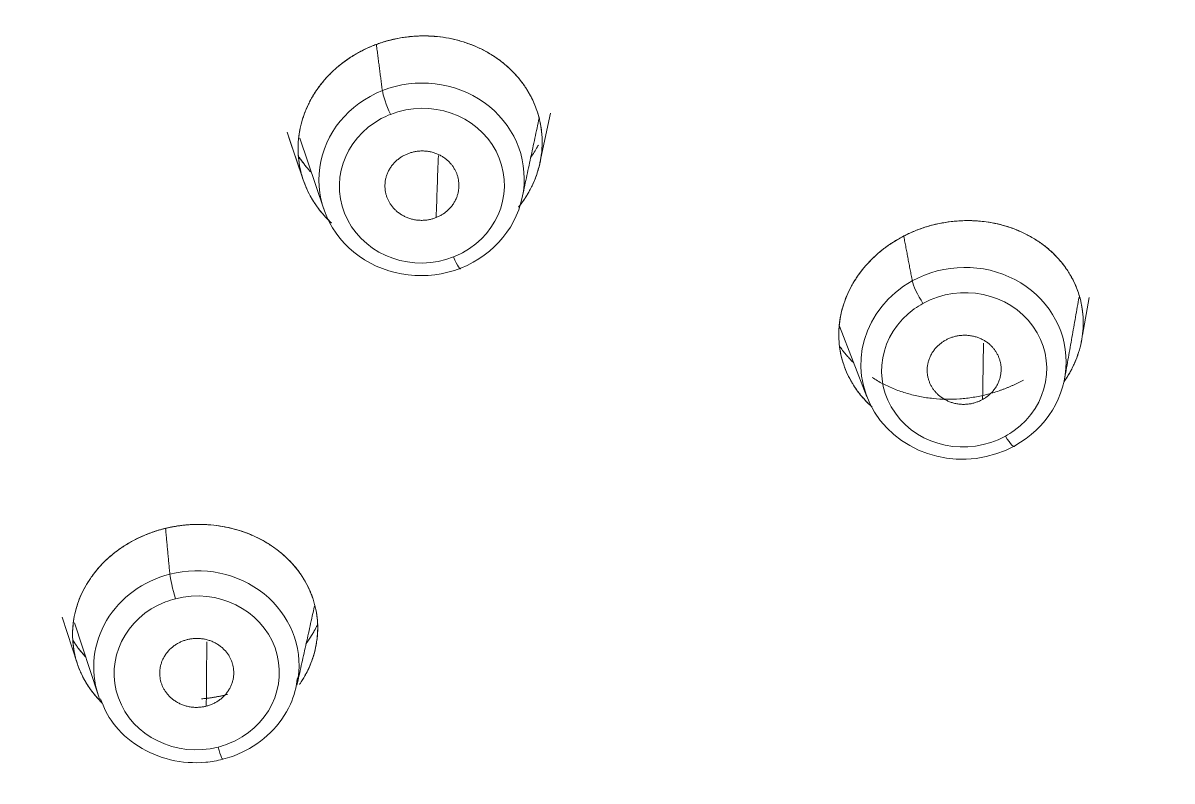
# Model space of a CAD drawing. Extents: x 6453 to 7582, y 0 to 827.
# Drawn here: x 6969.61 to 6986.68, y 449.03 to 460.3 of the extents above; entities that cross this region are included whole.
import ezdxf

# ---------------------------------------------------------------- set-up
doc = ezdxf.new("R2010")
doc.units = 0
doc.header["$LTSCALE"] = 30
doc.header["$MEASUREMENT"] = 0
doc.layers.add('1', color=7, linetype='CONTINUOUS')

msp = doc.modelspace()

# ---------------------------------------------------------------- linework, layer by layer
at = {"layer": '1', "color": 7, "linetype": 'Continuous', "lineweight": 18}
for p, q in [((6977.288, 458.219), (6977.445, 458.956)), ((6973.53, 458.674), (6973.771, 457.964)), ((6973.557, 458.596), (6973.771, 457.964)), ((6973.719, 458.584), (6974.075, 457.532)), ((6985.35, 455.657), (6985.449, 456.217)), ((6981.739, 455.793), (6982.146, 454.74)), ((6970.187, 451.467), (6970.412, 450.782)), ((6970.187, 451.467), (6970.412, 450.782)), ((6970.372, 451.385), (6970.724, 450.313))]:
    msp.add_line(p, q, dxfattribs=at)
for centre, major_axis, ratio, start_param, end_param in [((6959.952, 496.519), (-59.628, 0), 0.953717, 1.612136, 3.141593), ((6959.952, 496.519), (-59.628, 0), 0.953717, 1.612136, 3.132683), ((6975.529, 457.974), (1.523, 0.088), 0.93787, 5.050432, 8.192025), ((6975.529, 457.974), (-1.523, -0.088), 0.93787, 5.050432, 8.192025), ((6983.582, 455.24), (-1.519, -0.148), 0.933228, 2.002565, 5.144158), ((6983.582, 455.24), (-1.519, -0.148), 0.933228, 5.144158, 8.28575), ((6972.183, 450.737), (-1.524, -0.076), 0.931132, 2.889988, 2.966613), ((6972.183, 450.737), (-1.524, -0.076), 0.931132, 0.250117, 0.295768)]:
    msp.add_ellipse(centre, major_axis=major_axis, ratio=ratio, start_param=start_param, end_param=end_param, dxfattribs=at)
at = {"layer": '1', "color": 7, "linetype": 'Continuous', "lineweight": 13}
for centre, major_axis, ratio, start_param, end_param in [((6975.06, 459.044), (-0.11, 0.279), 0.115075, 0.427998, 1.906611), ((6975.534, 457.88), (1.224, 0.071), 0.93787, 5.173207, 8.192025), ((6975.534, 457.88), (1.224, 0.071), 0.93787, 1.908839, 2.031615), ((6975.534, 457.88), (1.224, 0.071), 0.93787, 2.031615, 5.050432), ((6975.534, 457.88), (1.224, 0.071), 0.93787, 5.050432, 5.173207), ((6975.997, 456.924), (-0.11, 0.279), 0.115075, 1.906611, 3.385224), ((6982.968, 456.236), (-0.145, 0.263), 0.150353, 0.433022, 1.907168), ((6983.591, 455.143), (1.222, 0.119), 0.933228, 5.270798, 8.28575), ((6983.591, 455.143), (-1.222, -0.119), 0.933228, 5.270798, 8.28575), ((6983.591, 455.143), (-1.222, -0.119), 0.933228, 5.144158, 5.270798), ((6983.591, 455.143), (1.222, 0.119), 0.933228, 5.144158, 5.270798), ((6984.193, 454.265), (0.145, -0.263), 0.150353, 5.048761, 6.522907), ((6972.183, 450.737), (-1.524, -0.076), 0.931132, 4.927458, 6.533303), ((6972.183, 450.737), (-1.524, -0.076), 0.931132, 2.966613, 4.927458), ((6971.866, 451.85), (-0.074, 0.291), 0.077828, 0.462094, 1.93624), ((6972.188, 450.639), (1.226, 0.061), 0.931132, 5.054098, 8.06905), ((6972.188, 450.639), (-1.226, -0.061), 0.931132, 5.054098, 8.06905), ((6972.188, 450.639), (-1.226, -0.061), 0.931132, 4.927458, 5.054098), ((6972.188, 450.639), (1.226, 0.061), 0.931132, 4.927458, 5.054098), ((6972.5, 449.645), (0.074, -0.291), 0.077828, 5.077833, 6.551979)]:
    msp.add_ellipse(centre, major_axis=major_axis, ratio=ratio, start_param=start_param, end_param=end_param, dxfattribs=at)
at = {"layer": '1', "color": 7, "linetype": 'Continuous', "lineweight": 18}
for points, knots in [([(6962.419, 439.668), (6962.999, 439.691), (6964.676, 439.78), (6967.443, 440.04), (6970.703, 440.52), (6973.93, 441.172), (6977.115, 441.992), (6980.248, 442.979), (6983.318, 444.129), (6986.318, 445.439), (6989.237, 446.905), (6992.067, 448.523), (6994.799, 450.287), (6997.425, 452.192), (6999.937, 454.232), (7002.327, 456.402), (7004.588, 458.694), (7006.713, 461.101), (7008.695, 463.617), (7010.529, 466.233), (7012.208, 468.942), (7013.729, 471.735), (7015.085, 474.604), (7016.274, 477.54), (7017.291, 480.534), (7018.133, 483.576), (7018.799, 486.659), (7019.284, 489.772), (7019.59, 492.905), (7019.713, 496.05), (7019.655, 499.196), (7019.414, 502.335), (7018.993, 505.456), (7018.391, 508.55), (7017.612, 511.608), (7016.657, 514.62), (7015.53, 517.578), (7014.233, 520.471), (7012.77, 523.292), (7011.147, 526.031), (7009.368, 528.681), (7007.439, 531.234), (7005.364, 533.681), (7003.152, 536.015), (7000.807, 538.229), (6998.339, 540.316), (6995.753, 542.27), (6993.058, 544.085), (6990.263, 545.755), (6987.375, 547.276), (6984.403, 548.643), (6981.357, 549.85), (6978.245, 550.896), (6975.078, 551.776), (6971.865, 552.489), (6968.616, 553.031), (6965.34, 553.401), (6962.047, 553.598), (6958.749, 553.622), (6955.453, 553.471), (6952.172, 553.148), (6948.914, 552.652), (6945.69, 551.986), (6942.51, 551.151), (6939.382, 550.149), (6936.317, 548.985), (6933.324, 547.661), (6930.413, 546.181), (6927.591, 544.551), (6924.868, 542.774), (6922.252, 540.857), (6919.75, 538.805), (6917.371, 536.624), (6915.122, 534.322), (6913.01, 531.904), (6911.04, 529.379), (6909.22, 526.755), (6907.554, 524.038), (6906.048, 521.238), (6904.706, 518.363), (6903.532, 515.422), (6902.531, 512.423), (6901.704, 509.377), (6901.055, 506.291), (6900.585, 503.176), (6900.295, 500.041), (6900.188, 496.896), (6900.263, 493.75), (6900.519, 490.612), (6900.956, 487.493), (6901.573, 484.402), (6902.368, 481.348), (6903.339, 478.34), (6904.481, 475.388), (6905.793, 472.5), (6907.27, 469.686), (6908.907, 466.954), (6910.699, 464.313), (6912.642, 461.769), (6914.729, 459.332), (6916.953, 457.008), (6919.309, 454.805), (6921.788, 452.73), (6924.384, 450.788), (6927.088, 448.985), (6929.892, 447.328), (6932.788, 445.82), (6935.766, 444.468), (6938.818, 443.274), (6941.935, 442.243), (6945.107, 441.377), (6948.323, 440.68), (6951.575, 440.153), (6954.634, 439.822), (6956.606, 439.702), (6957.484, 439.668)], [0, 0, 0, 0, 0.004702, 0.013606, 0.022511, 0.031416, 0.040321, 0.049226, 0.058131, 0.067035, 0.07594, 0.084844, 0.093748, 0.102652, 0.111556, 0.120459, 0.129362, 0.138265, 0.147168, 0.15607, 0.164972, 0.173874, 0.182775, 0.191676, 0.200577, 0.209478, 0.218378, 0.227279, 0.236179, 0.245079, 0.253978, 0.262878, 0.271778, 0.280678, 0.289578, 0.298478, 0.307379, 0.316279, 0.32518, 0.334081, 0.342982, 0.351884, 0.360785, 0.369687, 0.37859, 0.387493, 0.396396, 0.405299, 0.414202, 0.423106, 0.43201, 0.440914, 0.449818, 0.458723, 0.467628, 0.476532, 0.485437, 0.494342, 0.503247, 0.512152, 0.521057, 0.529962, 0.538867, 0.547772, 0.556677, 0.565582, 0.574486, 0.583391, 0.592295, 0.601199, 0.610103, 0.619007, 0.62791, 0.636813, 0.645716, 0.654619, 0.663521, 0.672423, 0.681325, 0.690226, 0.699127, 0.708028, 0.716929, 0.725829, 0.734729, 0.743629, 0.752529, 0.761429, 0.770329, 0.779229, 0.788129, 0.797029, 0.805929, 0.814829, 0.82373, 0.832631, 0.841532, 0.850433, 0.859334, 0.868236, 0.877138, 0.886041, 0.894944, 0.903847, 0.91275, 0.921653, 0.930557, 0.939461, 0.948365, 0.95727, 0.966174, 0.975079, 0.983983, 0.992888, 1, 1, 1, 1]), ([(6995.778, 451.033), (6996.33, 451.416), (6997.748, 452.443), (6999.935, 454.234), (7002.327, 456.401), (7004.588, 458.694), (7006.713, 461.101), (7008.695, 463.617), (7010.529, 466.233), (7012.208, 468.942), (7013.729, 471.735), (7015.085, 474.604), (7016.274, 477.54), (7017.291, 480.534), (7018.133, 483.576), (7018.799, 486.659), (7019.284, 489.772), (7019.59, 492.905), (7019.713, 496.05), (7019.655, 499.196), (7019.414, 502.335), (7018.993, 505.456), (7018.391, 508.55), (7017.612, 511.608), (7016.657, 514.62), (7015.53, 517.578), (7014.233, 520.471), (7012.77, 523.292), (7011.147, 526.031), (7009.368, 528.681), (7007.439, 531.234), (7005.364, 533.681), (7003.152, 536.015), (7000.807, 538.229), (6998.339, 540.316), (6995.753, 542.27), (6993.058, 544.085), (6990.263, 545.755), (6987.375, 547.276), (6984.403, 548.643), (6981.357, 549.85), (6978.245, 550.896), (6975.078, 551.776), (6971.865, 552.489), (6968.616, 553.031), (6965.34, 553.401), (6962.047, 553.598), (6958.749, 553.622), (6955.453, 553.471), (6952.172, 553.148), (6948.914, 552.652), (6945.69, 551.986), (6942.51, 551.151), (6939.382, 550.149), (6936.317, 548.985), (6933.324, 547.661), (6930.413, 546.181), (6927.591, 544.551), (6924.868, 542.774), (6922.252, 540.857), (6919.75, 538.805), (6917.371, 536.624), (6915.122, 534.322), (6913.01, 531.904), (6911.04, 529.379), (6909.22, 526.755), (6907.554, 524.038), (6906.048, 521.238), (6904.706, 518.363), (6903.532, 515.422), (6902.531, 512.423), (6901.704, 509.377), (6901.055, 506.291), (6900.585, 503.176), (6900.295, 500.041), (6900.188, 496.896), (6900.263, 493.75), (6900.519, 490.612), (6900.956, 487.493), (6901.573, 484.402), (6902.368, 481.348), (6903.339, 478.34), (6904.481, 475.388), (6905.793, 472.5), (6907.27, 469.686), (6908.907, 466.954), (6910.699, 464.313), (6912.642, 461.769), (6914.729, 459.332), (6916.954, 457.009), (6919.307, 454.804), (6921.793, 452.736), (6923.685, 451.284), (6924.774, 450.56), (6924.962, 450.437)], [0, 0, 0, 0, 0.006833, 0.017845, 0.028856, 0.039868, 0.050878, 0.061889, 0.072899, 0.083908, 0.094918, 0.105926, 0.116935, 0.127943, 0.138951, 0.149959, 0.160966, 0.171973, 0.18298, 0.193987, 0.204994, 0.216001, 0.227008, 0.238016, 0.249023, 0.26003, 0.271038, 0.282046, 0.293055, 0.304063, 0.315072, 0.326082, 0.337091, 0.348102, 0.359112, 0.370123, 0.381134, 0.392146, 0.403157, 0.414169, 0.425182, 0.436194, 0.447207, 0.45822, 0.469233, 0.480246, 0.491259, 0.502272, 0.513286, 0.524299, 0.535313, 0.546326, 0.557339, 0.568352, 0.579365, 0.590378, 0.601391, 0.612403, 0.623416, 0.634428, 0.645439, 0.656451, 0.667462, 0.678472, 0.689483, 0.700493, 0.711502, 0.722512, 0.73352, 0.744529, 0.755537, 0.766545, 0.777553, 0.78856, 0.799567, 0.810574, 0.821581, 0.832588, 0.843595, 0.854602, 0.865609, 0.876617, 0.887624, 0.898632, 0.90964, 0.920649, 0.931657, 0.942666, 0.953676, 0.964686, 0.975696, 0.986706, 0.997717, 1, 1, 1, 1]), ([(6974.818, 459.964), (6974.812, 459.962), (6974.798, 459.956), (6974.779, 459.948), (6974.759, 459.94), (6974.74, 459.931), (6974.721, 459.923), (6974.701, 459.914), (6974.682, 459.905), (6974.663, 459.895), (6974.644, 459.886), (6974.625, 459.876), (6974.606, 459.866), (6974.588, 459.855), (6974.569, 459.845), (6974.55, 459.834), (6974.532, 459.823), (6974.495, 459.801), (6974.441, 459.766), (6974.371, 459.716), (6974.304, 459.664), (6974.221, 459.592), (6974.124, 459.496), (6974.019, 459.372), (6973.925, 459.235), (6973.848, 459.096), (6973.788, 458.956), (6973.741, 458.811), (6973.708, 458.654), (6973.693, 458.499), (6973.694, 458.339), (6973.713, 458.172), (6973.747, 458.035), (6973.781, 457.933), (6973.802, 457.878), (6973.825, 457.827), (6973.85, 457.774), (6973.882, 457.713), (6973.924, 457.644), (6973.972, 457.572), (6974.03, 457.495), (6974.103, 457.411), (6974.159, 457.355), (6974.19, 457.327), (6974.191, 457.326)], [0, 0, 0, 0, 0.006017, 0.012044, 0.018081, 0.024127, 0.030183, 0.036249, 0.042325, 0.04841, 0.054505, 0.06061, 0.066725, 0.07285, 0.078984, 0.085129, 0.091283, 0.097448, 0.122289, 0.147117, 0.171933, 0.196738, 0.243931, 0.292417, 0.342757, 0.393707, 0.437492, 0.484206, 0.536032, 0.588897, 0.631257, 0.688593, 0.74969, 0.76614, 0.791278, 0.805559, 0.819434, 0.846188, 0.871508, 0.895274, 0.927053, 0.961542, 0.998746, 1, 1, 1, 1]), ([(6974.192, 457.325), (6974.191, 457.326), (6974.148, 457.366), (6974.068, 457.447), (6973.965, 457.579), (6973.876, 457.719), (6973.805, 457.866), (6973.75, 458.019), (6973.714, 458.175), (6973.694, 458.332), (6973.692, 458.487), (6973.706, 458.641), (6973.736, 458.793), (6973.783, 458.943), (6973.845, 459.09), (6973.923, 459.232), (6974.014, 459.367), (6974.12, 459.493), (6974.219, 459.59), (6974.304, 459.663), (6974.37, 459.715), (6974.439, 459.765), (6974.497, 459.802), (6974.543, 459.83), (6974.576, 459.849), (6974.61, 459.868), (6974.644, 459.885), (6974.678, 459.903), (6974.712, 459.919), (6974.747, 459.935), (6974.782, 459.95), (6974.806, 459.959), (6974.818, 459.964)], [0, 0, 0, 0, 0.001658, 0.053231, 0.10507, 0.157428, 0.208986, 0.260135, 0.311624, 0.361761, 0.411288, 0.459899, 0.508438, 0.557336, 0.606425, 0.656137, 0.705192, 0.754087, 0.803332, 0.827895, 0.852417, 0.876961, 0.901592, 0.91258, 0.923541, 0.93448, 0.945405, 0.95632, 0.967231, 0.978144, 0.989065, 1, 1, 1, 1]), ([(6974.818, 459.964), (6974.812, 459.962), (6974.798, 459.956), (6974.779, 459.948), (6974.759, 459.94), (6974.74, 459.931), (6974.721, 459.923), (6974.701, 459.914), (6974.682, 459.905), (6974.663, 459.895), (6974.644, 459.886), (6974.625, 459.876), (6974.606, 459.866), (6974.588, 459.855), (6974.569, 459.845), (6974.55, 459.834), (6974.532, 459.823), (6974.495, 459.801), (6974.441, 459.766), (6974.371, 459.716), (6974.304, 459.664), (6974.221, 459.592), (6974.124, 459.496), (6974.019, 459.372), (6973.925, 459.235), (6973.848, 459.096), (6973.788, 458.956), (6973.741, 458.811), (6973.708, 458.654), (6973.693, 458.499), (6973.694, 458.339), (6973.713, 458.172), (6973.747, 458.035), (6973.781, 457.933), (6973.802, 457.878), (6973.825, 457.827), (6973.85, 457.774), (6973.882, 457.713), (6973.924, 457.644), (6973.972, 457.572), (6974.03, 457.495), (6974.103, 457.411), (6974.159, 457.355), (6974.19, 457.327), (6974.191, 457.326)], [0, 0, 0, 0, 0.006017, 0.012044, 0.018081, 0.024127, 0.030183, 0.036249, 0.042325, 0.04841, 0.054505, 0.06061, 0.066725, 0.07285, 0.078984, 0.085129, 0.091283, 0.097448, 0.122289, 0.147117, 0.171933, 0.196738, 0.243931, 0.292417, 0.342757, 0.393707, 0.437492, 0.484206, 0.536032, 0.588897, 0.631257, 0.688593, 0.74969, 0.76614, 0.791278, 0.805559, 0.819434, 0.846188, 0.871508, 0.895274, 0.927053, 0.961542, 0.998746, 1, 1, 1, 1]), ([(6974.192, 457.325), (6974.191, 457.326), (6974.148, 457.366), (6974.068, 457.447), (6973.965, 457.579), (6973.876, 457.719), (6973.805, 457.866), (6973.75, 458.019), (6973.714, 458.175), (6973.694, 458.332), (6973.692, 458.487), (6973.706, 458.641), (6973.736, 458.793), (6973.783, 458.943), (6973.845, 459.09), (6973.923, 459.232), (6974.014, 459.367), (6974.12, 459.493), (6974.219, 459.59), (6974.304, 459.663), (6974.37, 459.715), (6974.439, 459.765), (6974.497, 459.802), (6974.543, 459.83), (6974.576, 459.849), (6974.61, 459.868), (6974.644, 459.885), (6974.678, 459.903), (6974.712, 459.919), (6974.747, 459.935), (6974.782, 459.95), (6974.806, 459.959), (6974.818, 459.964)], [0, 0, 0, 0, 0.001658, 0.053231, 0.10507, 0.157428, 0.208986, 0.260135, 0.311624, 0.361761, 0.411288, 0.459899, 0.508438, 0.557336, 0.606425, 0.656137, 0.705192, 0.754087, 0.803332, 0.827895, 0.852417, 0.876961, 0.901592, 0.91258, 0.923541, 0.93448, 0.945405, 0.95632, 0.967231, 0.978144, 0.989065, 1, 1, 1, 1]), ([(6974.818, 459.964), (6974.825, 459.967), (6974.838, 459.972), (6974.859, 459.98), (6974.879, 459.987), (6974.9, 459.994), (6974.92, 460.001), (6974.941, 460.008), (6974.962, 460.015), (6974.982, 460.021), (6975.003, 460.027), (6975.024, 460.033), (6975.045, 460.039), (6975.067, 460.044), (6975.088, 460.049), (6975.109, 460.054), (6975.131, 460.059), (6975.174, 460.068), (6975.238, 460.08), (6975.326, 460.092), (6975.413, 460.1), (6975.53, 460.107), (6975.677, 460.105), (6975.853, 460.087), (6976.026, 460.053), (6976.194, 460.004), (6976.356, 459.941), (6976.509, 459.864), (6976.653, 459.773), (6976.785, 459.67), (6976.906, 459.555), (6977.013, 459.43), (6977.106, 459.295), (6977.184, 459.151), (6977.245, 458.999), (6977.29, 458.841), (6977.316, 458.679), (6977.324, 458.516), (6977.313, 458.352), (6977.284, 458.19), (6977.238, 458.032), (6977.174, 457.879), (6977.097, 457.737), (6977.038, 457.649), (6977.007, 457.608)], [0, 0, 0, 0, 0.004683, 0.009362, 0.014038, 0.018713, 0.023386, 0.028059, 0.032732, 0.037406, 0.042082, 0.04676, 0.051443, 0.056129, 0.06082, 0.065518, 0.070222, 0.074933, 0.093793, 0.112601, 0.131408, 0.150263, 0.188184, 0.226125, 0.264322, 0.302825, 0.341297, 0.379507, 0.417833, 0.456652, 0.495073, 0.533633, 0.572441, 0.611385, 0.650737, 0.690425, 0.730137, 0.769809, 0.809201, 0.848683, 0.887594, 0.92659, 0.965073, 1, 1, 1, 1]), ([(6976.969, 457.559), (6976.977, 457.569), (6977.02, 457.624), (6977.093, 457.729), (6977.17, 457.871), (6977.231, 458.015), (6977.279, 458.167), (6977.312, 458.336), (6977.323, 458.493), (6977.319, 458.628), (6977.307, 458.737), (6977.29, 458.83), (6977.269, 458.916), (6977.242, 459.004), (6977.211, 459.084), (6977.183, 459.145), (6977.165, 459.182), (6977.142, 459.227), (6977.095, 459.311), (6977.009, 459.436), (6976.897, 459.564), (6976.772, 459.681), (6976.642, 459.781), (6976.492, 459.873), (6976.342, 459.947), (6976.187, 460.007), (6976.022, 460.054), (6975.848, 460.087), (6975.674, 460.104), (6975.53, 460.106), (6975.415, 460.101), (6975.326, 460.092), (6975.238, 460.08), (6975.167, 460.067), (6975.113, 460.055), (6975.075, 460.046), (6975.037, 460.037), (6975, 460.026), (6974.963, 460.015), (6974.926, 460.003), (6974.89, 459.991), (6974.854, 459.978), (6974.83, 459.969), (6974.818, 459.964)], [0, 0, 0, 0, 0.008626, 0.047209, 0.08642, 0.119633, 0.15612, 0.198067, 0.24099, 0.268278, 0.294373, 0.319277, 0.336484, 0.357904, 0.384971, 0.397233, 0.405535, 0.414186, 0.432582, 0.473895, 0.520615, 0.549785, 0.590991, 0.631477, 0.667651, 0.701439, 0.740226, 0.778573, 0.815458, 0.851354, 0.870085, 0.888828, 0.907586, 0.92636, 0.934635, 0.942887, 0.951115, 0.959321, 0.967502, 0.975661, 0.983797, 0.99191, 1, 1, 1, 1]), ([(6976.969, 457.559), (6976.977, 457.569), (6977.02, 457.624), (6977.093, 457.729), (6977.17, 457.871), (6977.231, 458.015), (6977.279, 458.167), (6977.312, 458.336), (6977.323, 458.493), (6977.319, 458.628), (6977.307, 458.737), (6977.29, 458.83), (6977.269, 458.916), (6977.242, 459.004), (6977.211, 459.084), (6977.183, 459.145), (6977.165, 459.182), (6977.142, 459.227), (6977.095, 459.311), (6977.009, 459.436), (6976.897, 459.564), (6976.772, 459.681), (6976.642, 459.781), (6976.492, 459.873), (6976.342, 459.947), (6976.187, 460.007), (6976.022, 460.054), (6975.848, 460.087), (6975.674, 460.104), (6975.53, 460.106), (6975.415, 460.101), (6975.326, 460.092), (6975.238, 460.08), (6975.167, 460.067), (6975.113, 460.055), (6975.075, 460.046), (6975.037, 460.037), (6975, 460.026), (6974.963, 460.015), (6974.926, 460.003), (6974.89, 459.991), (6974.854, 459.978), (6974.83, 459.969), (6974.818, 459.964)], [0, 0, 0, 0, 0.008626, 0.047209, 0.08642, 0.119633, 0.15612, 0.198067, 0.24099, 0.268278, 0.294373, 0.319277, 0.336484, 0.357904, 0.384971, 0.397233, 0.405535, 0.414186, 0.432582, 0.473895, 0.520615, 0.549785, 0.590991, 0.631477, 0.667651, 0.701439, 0.740226, 0.778573, 0.815458, 0.851354, 0.870085, 0.888828, 0.907586, 0.92636, 0.934635, 0.942887, 0.951115, 0.959321, 0.967502, 0.975661, 0.983797, 0.99191, 1, 1, 1, 1]), ([(6974.818, 459.964), (6974.825, 459.967), (6974.838, 459.972), (6974.859, 459.98), (6974.879, 459.987), (6974.9, 459.994), (6974.92, 460.001), (6974.941, 460.008), (6974.962, 460.015), (6974.982, 460.021), (6975.003, 460.027), (6975.024, 460.033), (6975.045, 460.039), (6975.067, 460.044), (6975.088, 460.049), (6975.109, 460.054), (6975.131, 460.059), (6975.174, 460.068), (6975.238, 460.08), (6975.326, 460.092), (6975.413, 460.1), (6975.53, 460.107), (6975.677, 460.105), (6975.853, 460.087), (6976.026, 460.053), (6976.194, 460.004), (6976.356, 459.941), (6976.509, 459.864), (6976.653, 459.773), (6976.785, 459.67), (6976.906, 459.555), (6977.013, 459.43), (6977.106, 459.295), (6977.184, 459.151), (6977.245, 458.999), (6977.29, 458.841), (6977.316, 458.679), (6977.324, 458.516), (6977.313, 458.352), (6977.284, 458.19), (6977.238, 458.032), (6977.174, 457.879), (6977.097, 457.737), (6977.038, 457.649), (6977.007, 457.608)], [0, 0, 0, 0, 0.004683, 0.009362, 0.014038, 0.018713, 0.023386, 0.028059, 0.032732, 0.037406, 0.042082, 0.04676, 0.051443, 0.056129, 0.06082, 0.065518, 0.070222, 0.074933, 0.093793, 0.112601, 0.131408, 0.150263, 0.188184, 0.226125, 0.264322, 0.302825, 0.341297, 0.379507, 0.417833, 0.456652, 0.495073, 0.533633, 0.572441, 0.611385, 0.650737, 0.690425, 0.730137, 0.769809, 0.809201, 0.848683, 0.887594, 0.92659, 0.965073, 1, 1, 1, 1]), ([(6977.15, 458.301), (6977.187, 458.352), (6977.225, 458.412), (6977.26, 458.474), (6977.265, 458.482)], [0, 0, 0, 0, 0.867645, 1, 1, 1, 1]), ([(6977.15, 458.301), (6977.187, 458.352), (6977.225, 458.412), (6977.26, 458.474), (6977.265, 458.482)], [0, 0, 0, 0, 0.867645, 1, 1, 1, 1]), ([(6973.71, 458.305), (6973.731, 458.271), (6973.771, 458.215), (6973.814, 458.161), (6973.833, 458.138)], [0, 0, 0, 0, 0.577514, 1, 1, 1, 1]), ([(6973.71, 458.305), (6973.731, 458.271), (6973.771, 458.215), (6973.814, 458.161), (6973.833, 458.138)], [0, 0, 0, 0, 0.577514, 1, 1, 1, 1]), ([(6973.878, 458.085), (6973.869, 458.095), (6973.835, 458.135), (6973.786, 458.195), (6973.749, 458.247), (6973.735, 458.267)], [0, 0, 0, 0, 0.172796, 0.677374, 1, 1, 1, 1]), ([(6973.878, 458.085), (6973.869, 458.095), (6973.835, 458.135), (6973.786, 458.195), (6973.749, 458.247), (6973.735, 458.267)], [0, 0, 0, 0, 0.172796, 0.677374, 1, 1, 1, 1]), ([(6985.075, 454.969), (6985.104, 455.01), (6985.161, 455.099), (6985.234, 455.243), (6985.293, 455.398), (6985.335, 455.558), (6985.358, 455.715), (6985.363, 455.85), (6985.357, 455.959), (6985.346, 456.055), (6985.327, 456.158), (6985.298, 456.263), (6985.266, 456.353), (6985.231, 456.434), (6985.183, 456.53), (6985.128, 456.619), (6985.069, 456.7), (6985.002, 456.784), (6984.898, 456.894), (6984.765, 457.004), (6984.624, 457.098), (6984.48, 457.177), (6984.319, 457.245), (6984.16, 457.295), (6983.981, 457.335), (6983.774, 457.361), (6983.579, 457.362), (6983.425, 457.35), (6983.31, 457.335), (6983.195, 457.313), (6983.079, 457.284), (6982.966, 457.248), (6982.879, 457.216), (6982.819, 457.19), (6982.784, 457.175), (6982.748, 457.158), (6982.714, 457.141), (6982.68, 457.124), (6982.657, 457.111), (6982.646, 457.105)], [0, 0, 0, 0, 0.032594, 0.070257, 0.108634, 0.145729, 0.184583, 0.219944, 0.240831, 0.262168, 0.289261, 0.315094, 0.339673, 0.357326, 0.377799, 0.416035, 0.430654, 0.447921, 0.490809, 0.534749, 0.564844, 0.604281, 0.64304, 0.67793, 0.710704, 0.759744, 0.80799, 0.831527, 0.854647, 0.879079, 0.903585, 0.927929, 0.952194, 0.960227, 0.968233, 0.976213, 0.984168, 0.992097, 1, 1, 1, 1]), ([(6985.075, 454.969), (6985.104, 455.01), (6985.161, 455.099), (6985.234, 455.243), (6985.293, 455.398), (6985.335, 455.558), (6985.358, 455.715), (6985.363, 455.85), (6985.357, 455.959), (6985.346, 456.055), (6985.327, 456.158), (6985.298, 456.263), (6985.266, 456.353), (6985.231, 456.434), (6985.183, 456.53), (6985.128, 456.619), (6985.069, 456.7), (6985.002, 456.784), (6984.898, 456.894), (6984.765, 457.004), (6984.624, 457.098), (6984.48, 457.177), (6984.319, 457.245), (6984.16, 457.295), (6983.981, 457.335), (6983.774, 457.361), (6983.579, 457.362), (6983.425, 457.35), (6983.31, 457.335), (6983.195, 457.313), (6983.079, 457.284), (6982.966, 457.248), (6982.879, 457.216), (6982.819, 457.19), (6982.784, 457.175), (6982.748, 457.158), (6982.714, 457.141), (6982.68, 457.124), (6982.657, 457.111), (6982.646, 457.105)], [0, 0, 0, 0, 0.032594, 0.070257, 0.108634, 0.145729, 0.184583, 0.219944, 0.240831, 0.262168, 0.289261, 0.315094, 0.339673, 0.357326, 0.377799, 0.416035, 0.430654, 0.447921, 0.490809, 0.534749, 0.564844, 0.604281, 0.64304, 0.67793, 0.710704, 0.759744, 0.80799, 0.831527, 0.854647, 0.879079, 0.903585, 0.927929, 0.952194, 0.960227, 0.968233, 0.976213, 0.984168, 0.992097, 1, 1, 1, 1]), ([(6982.646, 457.105), (6982.652, 457.109), (6982.665, 457.116), (6982.685, 457.126), (6982.704, 457.136), (6982.724, 457.146), (6982.743, 457.156), (6982.763, 457.165), (6982.783, 457.174), (6982.803, 457.183), (6982.823, 457.192), (6982.843, 457.201), (6982.864, 457.209), (6982.884, 457.217), (6982.905, 457.225), (6982.925, 457.233), (6982.946, 457.24), (6982.988, 457.255), (6983.051, 457.275), (6983.136, 457.298), (6983.223, 457.318), (6983.339, 457.339), (6983.485, 457.357), (6983.661, 457.363), (6983.835, 457.354), (6984.006, 457.33), (6984.173, 457.292), (6984.334, 457.239), (6984.489, 457.172), (6984.636, 457.091), (6984.773, 456.998), (6984.899, 456.892), (6985.012, 456.775), (6985.111, 456.647), (6985.196, 456.509), (6985.265, 456.362), (6985.316, 456.208), (6985.349, 456.048), (6985.363, 455.885), (6985.359, 455.721), (6985.336, 455.559), (6985.294, 455.401), (6985.236, 455.247), (6985.163, 455.103), (6985.106, 455.012), (6985.075, 454.969)], [0, 0, 0, 0, 0.004534, 0.009063, 0.013586, 0.018106, 0.022621, 0.027135, 0.031646, 0.036156, 0.040666, 0.045176, 0.049687, 0.054201, 0.058716, 0.063236, 0.067759, 0.072287, 0.090396, 0.10848, 0.126591, 0.144776, 0.181022, 0.217352, 0.253382, 0.289327, 0.325334, 0.36163, 0.398317, 0.435183, 0.472199, 0.509222, 0.546474, 0.583998, 0.622101, 0.660346, 0.699048, 0.73783, 0.776615, 0.815391, 0.853347, 0.891343, 0.928421, 0.965477, 1, 1, 1, 1]), ([(6982.646, 457.105), (6982.652, 457.109), (6982.665, 457.116), (6982.685, 457.126), (6982.704, 457.136), (6982.724, 457.146), (6982.743, 457.156), (6982.763, 457.165), (6982.783, 457.174), (6982.803, 457.183), (6982.823, 457.192), (6982.843, 457.201), (6982.864, 457.209), (6982.884, 457.217), (6982.905, 457.225), (6982.925, 457.233), (6982.946, 457.24), (6982.988, 457.255), (6983.051, 457.275), (6983.136, 457.298), (6983.223, 457.318), (6983.339, 457.339), (6983.485, 457.357), (6983.661, 457.363), (6983.835, 457.354), (6984.006, 457.33), (6984.173, 457.292), (6984.334, 457.239), (6984.489, 457.172), (6984.636, 457.091), (6984.773, 456.998), (6984.899, 456.892), (6985.012, 456.775), (6985.111, 456.647), (6985.196, 456.509), (6985.265, 456.362), (6985.316, 456.208), (6985.349, 456.048), (6985.363, 455.885), (6985.359, 455.721), (6985.336, 455.559), (6985.294, 455.401), (6985.236, 455.247), (6985.163, 455.103), (6985.106, 455.012), (6985.075, 454.969)], [0, 0, 0, 0, 0.004534, 0.009063, 0.013586, 0.018106, 0.022621, 0.027135, 0.031646, 0.036156, 0.040666, 0.045176, 0.049687, 0.054201, 0.058716, 0.063236, 0.067759, 0.072287, 0.090396, 0.10848, 0.126591, 0.144776, 0.181022, 0.217352, 0.253382, 0.289327, 0.325334, 0.36163, 0.398317, 0.435183, 0.472199, 0.509222, 0.546474, 0.583998, 0.622101, 0.660346, 0.699048, 0.73783, 0.776615, 0.815391, 0.853347, 0.891343, 0.928421, 0.965477, 1, 1, 1, 1]), ([(6982.176, 454.635), (6982.163, 454.648), (6982.11, 454.7), (6982.025, 454.798), (6981.933, 454.931), (6981.857, 455.073), (6981.799, 455.219), (6981.757, 455.37), (6981.733, 455.521), (6981.725, 455.672), (6981.734, 455.824), (6981.759, 455.976), (6981.801, 456.127), (6981.858, 456.275), (6981.931, 456.418), (6982.018, 456.555), (6982.103, 456.663), (6982.177, 456.745), (6982.236, 456.805), (6982.297, 456.861), (6982.35, 456.906), (6982.392, 456.939), (6982.422, 456.962), (6982.453, 456.984), (6982.484, 457.006), (6982.515, 457.027), (6982.547, 457.047), (6982.58, 457.067), (6982.613, 457.087), (6982.635, 457.099), (6982.646, 457.105)], [0, 0, 0, 0, 0.019325, 0.077064, 0.133903, 0.190207, 0.246925, 0.302028, 0.356467, 0.409815, 0.463069, 0.516686, 0.57053, 0.624925, 0.678586, 0.732049, 0.785862, 0.812632, 0.839355, 0.866101, 0.892939, 0.904894, 0.916819, 0.928722, 0.940607, 0.952482, 0.964353, 0.976225, 0.988105, 1, 1, 1, 1]), ([(6982.176, 454.635), (6982.163, 454.648), (6982.11, 454.7), (6982.025, 454.798), (6981.933, 454.931), (6981.857, 455.073), (6981.799, 455.219), (6981.757, 455.37), (6981.733, 455.521), (6981.725, 455.672), (6981.734, 455.824), (6981.759, 455.976), (6981.801, 456.127), (6981.858, 456.275), (6981.931, 456.418), (6982.018, 456.555), (6982.103, 456.663), (6982.177, 456.745), (6982.236, 456.805), (6982.297, 456.861), (6982.35, 456.906), (6982.392, 456.939), (6982.422, 456.962), (6982.453, 456.984), (6982.484, 457.006), (6982.515, 457.027), (6982.547, 457.047), (6982.58, 457.067), (6982.613, 457.087), (6982.635, 457.099), (6982.646, 457.105)], [0, 0, 0, 0, 0.019325, 0.077064, 0.133903, 0.190207, 0.246925, 0.302028, 0.356467, 0.409815, 0.463069, 0.516686, 0.57053, 0.624925, 0.678586, 0.732049, 0.785862, 0.812632, 0.839355, 0.866101, 0.892939, 0.904894, 0.916819, 0.928722, 0.940607, 0.952482, 0.964353, 0.976225, 0.988105, 1, 1, 1, 1]), ([(6982.646, 457.105), (6982.64, 457.102), (6982.628, 457.095), (6982.609, 457.085), (6982.591, 457.074), (6982.573, 457.063), (6982.555, 457.052), (6982.537, 457.041), (6982.519, 457.029), (6982.502, 457.018), (6982.484, 457.006), (6982.467, 456.994), (6982.449, 456.982), (6982.432, 456.969), (6982.415, 456.957), (6982.398, 456.944), (6982.381, 456.931), (6982.348, 456.904), (6982.299, 456.863), (6982.237, 456.806), (6982.178, 456.746), (6982.105, 456.665), (6982.021, 456.559), (6981.934, 456.424), (6981.86, 456.279), (6981.803, 456.133), (6981.762, 455.988), (6981.736, 455.841), (6981.725, 455.684), (6981.732, 455.532), (6981.756, 455.376), (6981.799, 455.215), (6981.854, 455.08), (6981.904, 454.986), (6981.933, 454.937), (6981.958, 454.897), (6981.989, 454.851), (6982.03, 454.795), (6982.075, 454.741), (6982.111, 454.701), (6982.131, 454.68), (6982.144, 454.666), (6982.165, 454.644), (6982.192, 454.619), (6982.215, 454.598), (6982.223, 454.591)], [0, 0, 0, 0, 0.00641, 0.01283, 0.01926, 0.0257, 0.032151, 0.038612, 0.045083, 0.051565, 0.058057, 0.064559, 0.071073, 0.077596, 0.08413, 0.090675, 0.097231, 0.103797, 0.130259, 0.156708, 0.183147, 0.209578, 0.260059, 0.311927, 0.365789, 0.420318, 0.467604, 0.517832, 0.573296, 0.629805, 0.675893, 0.737011, 0.803608, 0.828335, 0.847636, 0.862362, 0.876858, 0.905322, 0.933007, 0.949096, 0.959825, 0.96276, 0.968747, 0.990015, 1, 1, 1, 1]), ([(6982.646, 457.105), (6982.64, 457.102), (6982.628, 457.095), (6982.609, 457.085), (6982.591, 457.074), (6982.573, 457.063), (6982.555, 457.052), (6982.537, 457.041), (6982.519, 457.029), (6982.502, 457.018), (6982.484, 457.006), (6982.467, 456.994), (6982.449, 456.982), (6982.432, 456.969), (6982.415, 456.957), (6982.398, 456.944), (6982.381, 456.931), (6982.348, 456.904), (6982.299, 456.863), (6982.237, 456.806), (6982.178, 456.746), (6982.105, 456.665), (6982.021, 456.559), (6981.934, 456.424), (6981.86, 456.279), (6981.803, 456.133), (6981.762, 455.988), (6981.736, 455.841), (6981.725, 455.684), (6981.732, 455.532), (6981.756, 455.376), (6981.799, 455.215), (6981.854, 455.08), (6981.904, 454.986), (6981.933, 454.937), (6981.958, 454.897), (6981.989, 454.851), (6982.03, 454.795), (6982.075, 454.741), (6982.111, 454.701), (6982.131, 454.68), (6982.144, 454.666), (6982.165, 454.644), (6982.192, 454.619), (6982.215, 454.598), (6982.223, 454.591)], [0, 0, 0, 0, 0.00641, 0.01283, 0.01926, 0.0257, 0.032151, 0.038612, 0.045083, 0.051565, 0.058057, 0.064559, 0.071073, 0.077596, 0.08413, 0.090675, 0.097231, 0.103797, 0.130259, 0.156708, 0.183147, 0.209578, 0.260059, 0.311927, 0.365789, 0.420318, 0.467604, 0.517832, 0.573296, 0.629805, 0.675893, 0.737011, 0.803608, 0.828335, 0.847636, 0.862362, 0.876858, 0.905322, 0.933007, 0.949096, 0.959825, 0.96276, 0.968747, 0.990015, 1, 1, 1, 1]), ([(6981.947, 455.249), (6981.943, 455.254), (6981.924, 455.272), (6981.891, 455.307), (6981.845, 455.358), (6981.797, 455.416), (6981.761, 455.465), (6981.742, 455.492), (6981.738, 455.498)], [0, 0, 0, 0, 0.05882, 0.234041, 0.443713, 0.687767, 0.933388, 1, 1, 1, 1]), ([(6981.947, 455.249), (6981.943, 455.254), (6981.924, 455.272), (6981.891, 455.307), (6981.845, 455.358), (6981.797, 455.416), (6981.761, 455.465), (6981.742, 455.492), (6981.738, 455.498)], [0, 0, 0, 0, 0.05882, 0.234041, 0.443713, 0.687767, 0.933388, 1, 1, 1, 1]), ([(6982.222, 455.03), (6982.222, 455.03), (6982.275, 454.995), (6982.384, 454.932), (6982.558, 454.853), (6982.742, 454.789), (6982.933, 454.743), (6983.129, 454.714), (6983.327, 454.703), (6983.526, 454.708), (6983.692, 454.728), (6983.822, 454.752), (6983.919, 454.774), (6984.015, 454.8), (6984.093, 454.825), (6984.152, 454.846), (6984.193, 454.861), (6984.234, 454.878), (6984.275, 454.895), (6984.315, 454.912), (6984.355, 454.931), (6984.394, 454.95), (6984.433, 454.97), (6984.458, 454.984), (6984.471, 454.991)], [0, 0, 0, 0, 0.000489, 0.085065, 0.169721, 0.25387, 0.338464, 0.422466, 0.505856, 0.588552, 0.671164, 0.712323, 0.75341, 0.79452, 0.835745, 0.854111, 0.87243, 0.890709, 0.908957, 0.92718, 0.945389, 0.963589, 0.98179, 1, 1, 1, 1]), ([(6982.222, 455.03), (6982.222, 455.03), (6982.275, 454.995), (6982.384, 454.932), (6982.558, 454.853), (6982.742, 454.789), (6982.933, 454.743), (6983.129, 454.714), (6983.327, 454.703), (6983.526, 454.708), (6983.692, 454.728), (6983.822, 454.752), (6983.919, 454.774), (6984.015, 454.8), (6984.093, 454.825), (6984.152, 454.846), (6984.193, 454.861), (6984.234, 454.878), (6984.275, 454.895), (6984.315, 454.912), (6984.355, 454.931), (6984.394, 454.95), (6984.433, 454.97), (6984.458, 454.984), (6984.471, 454.991)], [0, 0, 0, 0, 0.000489, 0.085065, 0.169721, 0.25387, 0.338464, 0.422466, 0.505856, 0.588552, 0.671164, 0.712323, 0.75341, 0.79452, 0.835745, 0.854111, 0.87243, 0.890709, 0.908957, 0.92718, 0.945389, 0.963589, 0.98179, 1, 1, 1, 1]), ([(6971.699, 452.781), (6971.692, 452.779), (6971.678, 452.776), (6971.658, 452.77), (6971.637, 452.764), (6971.617, 452.758), (6971.597, 452.752), (6971.576, 452.745), (6971.556, 452.739), (6971.536, 452.732), (6971.515, 452.725), (6971.495, 452.717), (6971.475, 452.71), (6971.455, 452.702), (6971.435, 452.694), (6971.415, 452.686), (6971.396, 452.678), (6971.356, 452.66), (6971.297, 452.633), (6971.221, 452.593), (6971.147, 452.55), (6971.054, 452.49), (6970.944, 452.408), (6970.821, 452.299), (6970.708, 452.178), (6970.611, 452.051), (6970.53, 451.922), (6970.462, 451.786), (6970.406, 451.637), (6970.368, 451.489), (6970.346, 451.334), (6970.34, 451.168), (6970.354, 451.024), (6970.374, 450.921), (6970.387, 450.867), (6970.399, 450.822), (6970.415, 450.77), (6970.438, 450.706), (6970.465, 450.643), (6970.488, 450.596), (6970.501, 450.57), (6970.51, 450.553), (6970.524, 450.528), (6970.556, 450.472), (6970.611, 450.389), (6970.679, 450.302), (6970.738, 450.237), (6970.77, 450.203), (6970.782, 450.192)], [0, 0, 0, 0, 0.005731, 0.011472, 0.017222, 0.022981, 0.028748, 0.034526, 0.040312, 0.046108, 0.051913, 0.057727, 0.063551, 0.069384, 0.075227, 0.081079, 0.086941, 0.092812, 0.116473, 0.140123, 0.163764, 0.187398, 0.232541, 0.278924, 0.32709, 0.375852, 0.418141, 0.463061, 0.512664, 0.563201, 0.604417, 0.659076, 0.718632, 0.740744, 0.758004, 0.771173, 0.784135, 0.809588, 0.834345, 0.848736, 0.858327, 0.860949, 0.866302, 0.885319, 0.920696, 0.958056, 0.985401, 1, 1, 1, 1]), ([(6971.699, 452.781), (6971.692, 452.779), (6971.678, 452.776), (6971.658, 452.77), (6971.637, 452.764), (6971.617, 452.758), (6971.597, 452.752), (6971.576, 452.745), (6971.556, 452.739), (6971.536, 452.732), (6971.515, 452.725), (6971.495, 452.717), (6971.475, 452.71), (6971.455, 452.702), (6971.435, 452.694), (6971.415, 452.686), (6971.396, 452.678), (6971.356, 452.66), (6971.297, 452.633), (6971.221, 452.593), (6971.147, 452.55), (6971.054, 452.49), (6970.944, 452.408), (6970.821, 452.299), (6970.708, 452.178), (6970.611, 452.051), (6970.53, 451.922), (6970.462, 451.786), (6970.406, 451.637), (6970.368, 451.489), (6970.346, 451.334), (6970.34, 451.168), (6970.354, 451.024), (6970.374, 450.921), (6970.387, 450.867), (6970.399, 450.822), (6970.415, 450.77), (6970.438, 450.706), (6970.465, 450.643), (6970.488, 450.596), (6970.501, 450.57), (6970.51, 450.553), (6970.524, 450.528), (6970.556, 450.472), (6970.611, 450.389), (6970.679, 450.302), (6970.738, 450.237), (6970.77, 450.203), (6970.782, 450.192)], [0, 0, 0, 0, 0.005731, 0.011472, 0.017222, 0.022981, 0.028748, 0.034526, 0.040312, 0.046108, 0.051913, 0.057727, 0.063551, 0.069384, 0.075227, 0.081079, 0.086941, 0.092812, 0.116473, 0.140123, 0.163764, 0.187398, 0.232541, 0.278924, 0.32709, 0.375852, 0.418141, 0.463061, 0.512664, 0.563201, 0.604417, 0.659076, 0.718632, 0.740744, 0.758004, 0.771173, 0.784135, 0.809588, 0.834345, 0.848736, 0.858327, 0.860949, 0.866302, 0.885319, 0.920696, 0.958056, 0.985401, 1, 1, 1, 1]), ([(6970.782, 450.191), (6970.749, 450.224), (6970.679, 450.299), (6970.585, 450.423), (6970.502, 450.563), (6970.435, 450.71), (6970.385, 450.861), (6970.354, 451.016), (6970.341, 451.172), (6970.345, 451.327), (6970.366, 451.478), (6970.402, 451.626), (6970.455, 451.77), (6970.524, 451.91), (6970.608, 452.046), (6970.705, 452.174), (6970.816, 452.295), (6970.939, 452.405), (6971.052, 452.488), (6971.146, 452.549), (6971.22, 452.592), (6971.295, 452.631), (6971.358, 452.661), (6971.408, 452.683), (6971.444, 452.698), (6971.479, 452.711), (6971.515, 452.725), (6971.551, 452.737), (6971.588, 452.749), (6971.625, 452.761), (6971.662, 452.771), (6971.687, 452.778), (6971.699, 452.781)], [0, 0, 0, 0, 0.042266, 0.09193, 0.141943, 0.192462, 0.242193, 0.291456, 0.341084, 0.389298, 0.436936, 0.483614, 0.530219, 0.577129, 0.624247, 0.671832, 0.718779, 0.765559, 0.812655, 0.836075, 0.859455, 0.882856, 0.906337, 0.916796, 0.927229, 0.937642, 0.94804, 0.958429, 0.968814, 0.9792, 0.989594, 1, 1, 1, 1]), ([(6970.782, 450.191), (6970.749, 450.224), (6970.679, 450.299), (6970.585, 450.423), (6970.502, 450.563), (6970.435, 450.71), (6970.385, 450.861), (6970.354, 451.016), (6970.341, 451.172), (6970.345, 451.327), (6970.366, 451.478), (6970.402, 451.626), (6970.455, 451.77), (6970.524, 451.91), (6970.608, 452.046), (6970.705, 452.174), (6970.816, 452.295), (6970.939, 452.405), (6971.052, 452.488), (6971.146, 452.549), (6971.22, 452.592), (6971.295, 452.631), (6971.358, 452.661), (6971.408, 452.683), (6971.444, 452.698), (6971.479, 452.711), (6971.515, 452.725), (6971.551, 452.737), (6971.588, 452.749), (6971.625, 452.761), (6971.662, 452.771), (6971.687, 452.778), (6971.699, 452.781)], [0, 0, 0, 0, 0.042266, 0.09193, 0.141943, 0.192462, 0.242193, 0.291456, 0.341084, 0.389298, 0.436936, 0.483614, 0.530219, 0.577129, 0.624247, 0.671832, 0.718779, 0.765559, 0.812655, 0.836075, 0.859455, 0.882856, 0.906337, 0.916796, 0.927229, 0.937642, 0.94804, 0.958429, 0.968814, 0.9792, 0.989594, 1, 1, 1, 1]), ([(6973.713, 450.467), (6973.718, 450.474), (6973.755, 450.527), (6973.817, 450.63), (6973.884, 450.776), (6973.928, 450.904), (6973.955, 451.011), (6973.972, 451.107), (6973.984, 451.21), (6973.987, 451.319), (6973.982, 451.413), (6973.972, 451.5), (6973.955, 451.604), (6973.928, 451.703), (6973.896, 451.796), (6973.856, 451.893), (6973.789, 452.024), (6973.694, 452.163), (6973.586, 452.289), (6973.471, 452.4), (6973.337, 452.505), (6973.2, 452.592), (6973.056, 452.667), (6972.901, 452.731), (6972.735, 452.782), (6972.567, 452.818), (6972.416, 452.838), (6972.281, 452.846), (6972.162, 452.846), (6972.044, 452.84), (6971.953, 452.83), (6971.888, 452.82), (6971.85, 452.814), (6971.812, 452.806), (6971.774, 452.799), (6971.736, 452.79), (6971.711, 452.784), (6971.699, 452.781)], [0, 0, 0, 0, 0.006661, 0.047994, 0.091316, 0.130742, 0.154054, 0.177865, 0.208068, 0.236867, 0.264268, 0.283952, 0.306742, 0.349311, 0.365532, 0.384736, 0.432555, 0.481551, 0.515078, 0.559062, 0.602292, 0.64121, 0.67777, 0.719324, 0.760482, 0.800163, 0.838892, 0.866001, 0.893192, 0.920162, 0.947037, 0.955936, 0.964805, 0.973646, 0.982459, 0.991243, 1, 1, 1, 1]), ([(6971.699, 452.781), (6971.706, 452.783), (6971.72, 452.786), (6971.742, 452.791), (6971.763, 452.796), (6971.785, 452.801), (6971.806, 452.805), (6971.828, 452.81), (6971.85, 452.814), (6971.871, 452.817), (6971.893, 452.821), (6971.915, 452.824), (6971.937, 452.827), (6971.958, 452.83), (6971.98, 452.833), (6972.002, 452.835), (6972.024, 452.837), (6972.068, 452.841), (6972.134, 452.845), (6972.222, 452.847), (6972.311, 452.844), (6972.428, 452.836), (6972.573, 452.817), (6972.743, 452.78), (6972.907, 452.729), (6973.063, 452.664), (6973.211, 452.586), (6973.35, 452.495), (6973.479, 452.393), (6973.596, 452.279), (6973.7, 452.155), (6973.789, 452.023), (6973.863, 451.882), (6973.92, 451.734), (6973.961, 451.581), (6973.984, 451.422), (6973.988, 451.261), (6973.973, 451.099), (6973.939, 450.938), (6973.893, 450.799), (6973.841, 450.681), (6973.795, 450.594), (6973.762, 450.541), (6973.748, 450.519)], [0, 0, 0, 0, 0.005125, 0.010244, 0.015357, 0.020465, 0.025569, 0.03067, 0.035768, 0.040865, 0.045961, 0.051057, 0.056154, 0.061253, 0.066354, 0.071459, 0.076569, 0.081684, 0.10217, 0.122635, 0.143132, 0.163717, 0.204776, 0.245937, 0.286744, 0.327432, 0.368202, 0.409332, 0.450928, 0.49274, 0.534789, 0.576613, 0.618613, 0.661193, 0.704323, 0.747591, 0.791428, 0.835361, 0.879329, 0.923276, 0.951967, 0.980605, 1, 1, 1, 1]), ([(6973.713, 450.467), (6973.718, 450.474), (6973.755, 450.527), (6973.817, 450.63), (6973.884, 450.776), (6973.928, 450.904), (6973.955, 451.011), (6973.972, 451.107), (6973.984, 451.21), (6973.987, 451.319), (6973.982, 451.413), (6973.972, 451.5), (6973.955, 451.604), (6973.928, 451.703), (6973.896, 451.796), (6973.856, 451.893), (6973.789, 452.024), (6973.694, 452.163), (6973.586, 452.289), (6973.471, 452.4), (6973.337, 452.505), (6973.2, 452.592), (6973.056, 452.667), (6972.901, 452.731), (6972.735, 452.782), (6972.567, 452.818), (6972.416, 452.838), (6972.281, 452.846), (6972.162, 452.846), (6972.044, 452.84), (6971.953, 452.83), (6971.888, 452.82), (6971.85, 452.814), (6971.812, 452.806), (6971.774, 452.799), (6971.736, 452.79), (6971.711, 452.784), (6971.699, 452.781)], [0, 0, 0, 0, 0.006661, 0.047994, 0.091316, 0.130742, 0.154054, 0.177865, 0.208068, 0.236867, 0.264268, 0.283952, 0.306742, 0.349311, 0.365532, 0.384736, 0.432555, 0.481551, 0.515078, 0.559062, 0.602292, 0.64121, 0.67777, 0.719324, 0.760482, 0.800163, 0.838892, 0.866001, 0.893192, 0.920162, 0.947037, 0.955936, 0.964805, 0.973646, 0.982459, 0.991243, 1, 1, 1, 1]), ([(6971.699, 452.781), (6971.706, 452.783), (6971.72, 452.786), (6971.742, 452.791), (6971.763, 452.796), (6971.785, 452.801), (6971.806, 452.805), (6971.828, 452.81), (6971.85, 452.814), (6971.871, 452.817), (6971.893, 452.821), (6971.915, 452.824), (6971.937, 452.827), (6971.958, 452.83), (6971.98, 452.833), (6972.002, 452.835), (6972.024, 452.837), (6972.068, 452.841), (6972.134, 452.845), (6972.222, 452.847), (6972.311, 452.844), (6972.428, 452.836), (6972.573, 452.817), (6972.743, 452.78), (6972.907, 452.729), (6973.063, 452.664), (6973.211, 452.586), (6973.35, 452.495), (6973.479, 452.393), (6973.596, 452.279), (6973.7, 452.155), (6973.789, 452.023), (6973.863, 451.882), (6973.92, 451.734), (6973.961, 451.581), (6973.984, 451.422), (6973.988, 451.261), (6973.973, 451.099), (6973.939, 450.938), (6973.893, 450.799), (6973.841, 450.681), (6973.795, 450.594), (6973.762, 450.541), (6973.748, 450.519)], [0, 0, 0, 0, 0.005125, 0.010244, 0.015357, 0.020465, 0.025569, 0.03067, 0.035768, 0.040865, 0.045961, 0.051057, 0.056154, 0.061253, 0.066354, 0.071459, 0.076569, 0.081684, 0.10217, 0.122635, 0.143132, 0.163717, 0.204776, 0.245937, 0.286744, 0.327432, 0.368202, 0.409332, 0.450928, 0.49274, 0.534789, 0.576613, 0.618613, 0.661193, 0.704323, 0.747591, 0.791428, 0.835361, 0.879329, 0.923276, 0.951967, 0.980605, 1, 1, 1, 1]), ([(6973.807, 451.07), (6973.835, 451.107), (6973.898, 451.198), (6973.955, 451.298), (6973.986, 451.36), (6973.988, 451.366)], [0, 0, 0, 0, 0.395671, 0.944948, 1, 1, 1, 1]), ([(6973.807, 451.07), (6973.835, 451.107), (6973.898, 451.198), (6973.955, 451.298), (6973.986, 451.36), (6973.988, 451.366)], [0, 0, 0, 0, 0.395671, 0.944948, 1, 1, 1, 1]), ([(6973.989, 451.366), (6973.964, 451.314), (6973.909, 451.214), (6973.844, 451.117), (6973.808, 451.07), (6973.808, 451.069)], [0, 0, 0, 0, 0.499895, 0.991379, 1, 1, 1, 1]), ([(6973.989, 451.366), (6973.964, 451.314), (6973.909, 451.214), (6973.844, 451.117), (6973.808, 451.07), (6973.808, 451.069)], [0, 0, 0, 0, 0.499895, 0.991379, 1, 1, 1, 1]), ([(6970.346, 451.128), (6970.362, 451.102), (6970.412, 451.026), (6970.475, 450.945), (6970.523, 450.892), (6970.53, 450.884)], [0, 0, 0, 0, 0.307132, 0.900384, 1, 1, 1, 1]), ([(6970.346, 451.128), (6970.362, 451.102), (6970.412, 451.026), (6970.475, 450.945), (6970.523, 450.892), (6970.53, 450.884)], [0, 0, 0, 0, 0.307132, 0.900384, 1, 1, 1, 1]), ([(6970.534, 450.88), (6970.526, 450.889), (6970.489, 450.93), (6970.433, 450.998), (6970.39, 451.059), (6970.372, 451.086)], [0, 0, 0, 0, 0.140149, 0.627675, 1, 1, 1, 1]), ([(6970.534, 450.88), (6970.526, 450.889), (6970.489, 450.93), (6970.433, 450.998), (6970.39, 451.059), (6970.372, 451.086)], [0, 0, 0, 0, 0.140149, 0.627675, 1, 1, 1, 1]), ([(6972.574, 449.355), (6972.672, 449.38), (6972.93, 449.472), (6973.305, 449.732), (6973.595, 450.134), (6973.669, 450.428), (6973.683, 450.568)], [0, 0, 0, 0, 0.167659, 0.464266, 0.761566, 1, 1, 1, 1]), ([(6970.759, 450.255), (6970.804, 450.122), (6970.941, 449.854), (6971.307, 449.526), (6971.791, 449.32), (6972.236, 449.289), (6972.491, 449.334), (6972.574, 449.355)], [0, 0, 0, 0, 0.1883, 0.419633, 0.652271, 0.886597, 1, 1, 1, 1]), ([(6972.644, 450.318), (6972.636, 450.317), (6972.622, 450.313), (6972.6, 450.308), (6972.577, 450.302), (6972.555, 450.298), (6972.533, 450.293), (6972.51, 450.288), (6972.488, 450.284), (6972.465, 450.28), (6972.442, 450.276), (6972.419, 450.273), (6972.396, 450.269), (6972.373, 450.266), (6972.35, 450.263), (6972.327, 450.26), (6972.304, 450.258), (6972.28, 450.256), (6972.265, 450.254), (6972.257, 450.254), (6972.257, 450.254)], [0, 0, 0, 0, 0.05792, 0.115951, 0.174092, 0.232345, 0.290708, 0.349183, 0.407769, 0.466466, 0.525275, 0.584196, 0.643229, 0.702374, 0.761631, 0.821001, 0.880483, 0.940077, 0.999784, 1, 1, 1, 1]), ([(6972.644, 450.318), (6972.636, 450.317), (6972.622, 450.313), (6972.6, 450.308), (6972.577, 450.302), (6972.555, 450.298), (6972.533, 450.293), (6972.51, 450.288), (6972.488, 450.284), (6972.465, 450.28), (6972.442, 450.276), (6972.419, 450.273), (6972.396, 450.269), (6972.373, 450.266), (6972.35, 450.263), (6972.327, 450.26), (6972.304, 450.258), (6972.28, 450.256), (6972.265, 450.254), (6972.257, 450.254), (6972.257, 450.254)], [0, 0, 0, 0, 0.05792, 0.115951, 0.174092, 0.232345, 0.290708, 0.349183, 0.407769, 0.466466, 0.525275, 0.584196, 0.643229, 0.702374, 0.761631, 0.821001, 0.880483, 0.940077, 0.999784, 1, 1, 1, 1])]:
    msp.add_open_spline(points, degree=3, knots=knots, dxfattribs=at)
for points, weights in [([(6962.416, 439.699), (7019.58, 441.954), (7019.58, 496.519)], [0.983511683882, 0.715597051788, 1]), ([(6962.416, 439.699), (7019.072, 441.934), (7019.578, 496.013)], [0.983511683882, 0.717332143437, 0.996339416072])]:
    msp.add_rational_spline(points, weights, degree=2, dxfattribs=at)
at = {"layer": '1', "color": 7, "linetype": 'Continuous', "lineweight": 13}
for points, degree in [([(6974.858, 459.972), (6974.946, 459.292)], 1), ([(6975.778, 458.327), (6975.767, 458.02), (6975.756, 457.712), (6975.745, 457.405)], 3), ([(6982.82, 456.466), (6982.695, 457.122)], 1), ([(6983.878, 455.539), (6983.874, 455.26), (6983.87, 454.981), (6983.865, 454.702)], 3), ([(6971.789, 452.108), (6971.725, 452.783)], 1), ([(6972.33, 450.145), (6972.333, 450.463), (6972.335, 450.781), (6972.338, 451.099)], 3)]:
    msp.add_open_spline(points, degree=degree, dxfattribs=at)
at = {"layer": '1', "color": 7, "linetype": 'Continuous', "lineweight": 18}
for points in [[(6977.023, 457.699), (6977.276, 458.883)], [(6985.087, 455.027), (6985.298, 456.225)], [(6973.677, 450.456), (6973.938, 451.632)]]:
    msp.add_open_spline(points, degree=1, dxfattribs=at)
for points, weights in [([(6975.745, 457.405), (6975.236, 457.204), (6975.026, 457.679), (6974.816, 458.155), (6975.324, 458.355)], [1, 0.707106781185, 1, 0.707106781185, 1]), ([(6975.745, 457.405), (6976.253, 457.605), (6976.042, 458.081), (6975.832, 458.556), (6975.324, 458.355)], [1, 0.707106781188, 1, 0.707106781188, 1]), ([(6983.865, 454.702), (6983.389, 454.439), (6983.115, 454.881), (6982.84, 455.323), (6983.317, 455.585)], [1, 0.707106781188, 1, 0.707106781188, 1]), ([(6983.317, 455.585), (6983.793, 455.847), (6984.067, 455.406), (6984.342, 454.964), (6983.865, 454.702)], [1, 0.707106781188, 1, 0.707106781188, 1]), ([(6972.33, 450.145), (6971.799, 450.009), (6971.657, 450.503), (6971.515, 450.997), (6972.046, 451.133)], [1, 0.70710678119, 1, 0.70710678119, 1]), ([(6972.046, 451.133), (6972.578, 451.268), (6972.72, 450.774), (6972.862, 450.281), (6972.33, 450.145)], [1, 0.707106781183, 1, 0.707106781183, 1])]:
    msp.add_rational_spline(points, weights, degree=2, knots=[0, 0, 0, 0.5, 0.5, 1, 1, 1], dxfattribs=at)

doc.saveas('drawing.dxf')
